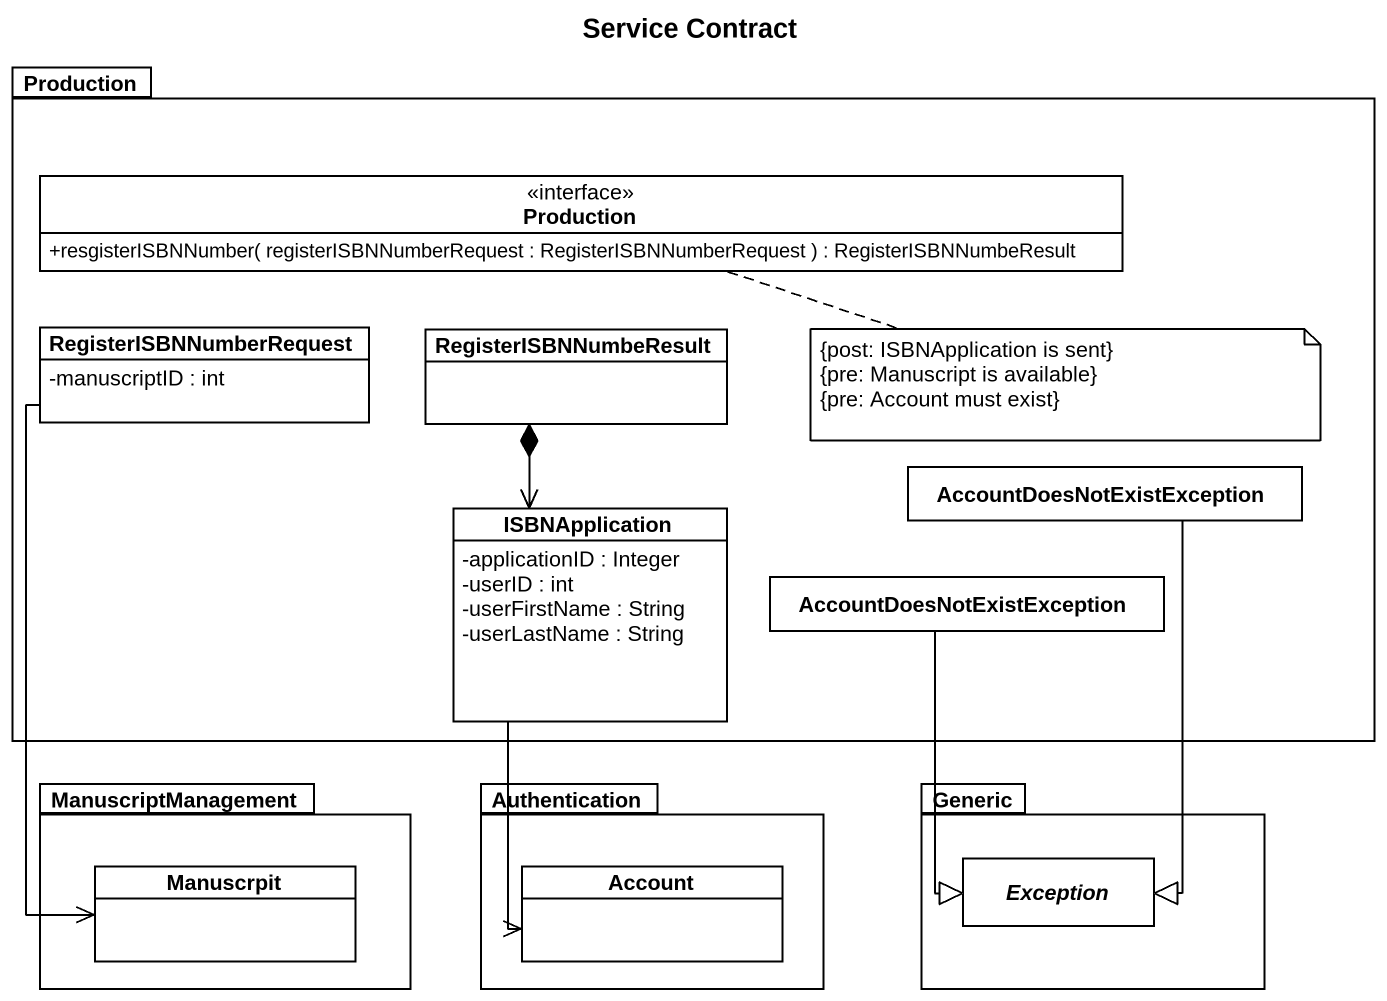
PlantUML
@startuml
title Service Contract
hide circle
hide empty members
skinparam classAttributeIconSize 0
package Production {
  interface "Production" as Production_2 {
    +resgisterISBNNumber( registerISBNNumberRequest : RegisterISBNNumberRequest ) : RegisterISBNNumbeResult
  }
  class RegisterISBNNumberRequest {
    -manuscriptID : int
  }
  class RegisterISBNNumbeResult
  class ISBNApplication {
    -applicationID : Integer
    -userID : int
    -userFirstName : String
    -userLastName : String
  }
  class AccountDoesNotExistException
  class "AccountDoesNotExistException" as AccountDoesNotExistException_2
}
package ManuscriptManagement {
  class Manuscrpit
}
package Authentication {
  class Account
}
package Generic {
  abstract class "Exception" as Exception_
}
RegisterISBNNumberRequest --> Manuscrpit
RegisterISBNNumbeResult *--> ISBNApplication
ISBNApplication --> Account
AccountDoesNotExistException --|> Exception_
AccountDoesNotExistException_2 --|> Exception_
note right of Production_2
  {post: ISBNApplication is sent}
  {pre: Manuscript is available}
  {pre: Account must exist}
end note
@enduml
